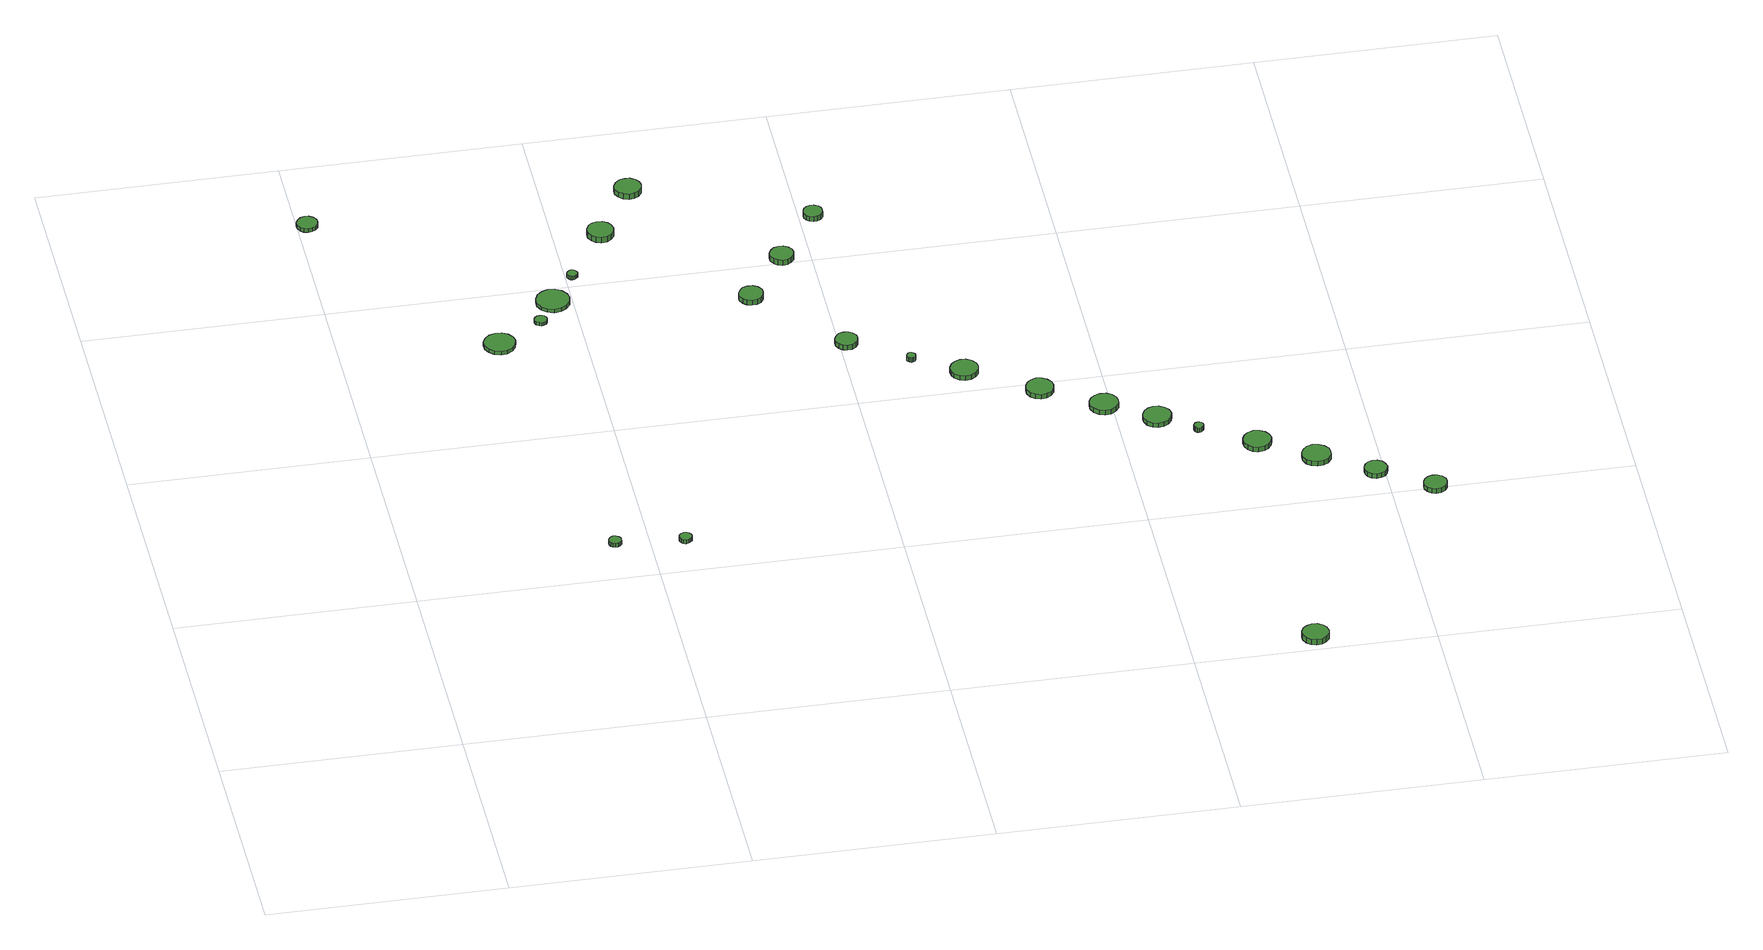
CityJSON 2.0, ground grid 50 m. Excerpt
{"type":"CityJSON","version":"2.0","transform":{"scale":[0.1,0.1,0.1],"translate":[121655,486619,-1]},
"CityObjects":{
"tree1":{"type":"SolitaryVegetationObject","attributes":{"function":"something"},"geometry":[{"type":"MultiSurface","lod":"1","boundaries":[[[0,1,2,3,4,5,6,7,8,9,10,11,12,13,14]],[[15,16,17,18,19,20,21,22,23,24,25,26,27,28,29]],[[0,29,28,1]],[[1,28,27,2]],[[2,27,26,3]],[[3,26,25,4]],[[4,25,24,5]],[[5,24,23,6]],[[6,23,22,7]],[[7,22,21,8]],[[8,21,20,9]],[[9,20,19,10]],[[10,19,18,11]],[[11,18,17,12]],[[12,17,16,13]],[[13,16,15,14]],[[14,15,29,0]]]}]},
"tree2":{"type":"SolitaryVegetationObject","attributes":{"function":"something"},"geometry":[{"type":"MultiSurface","lod":"1","boundaries":[[[30,31,32,33,34,35,36,37,38,39,40,41,42,43,44]],[[45,46,47,48,49,50,51,52,53,54,55,56,57,58,59]],[[30,59,58,31]],[[31,58,57,32]],[[32,57,56,33]],[[33,56,55,34]],[[34,55,54,35]],[[35,54,53,36]],[[36,53,52,37]],[[37,52,51,38]],[[38,51,50,39]],[[39,50,49,40]],[[40,49,48,41]],[[41,48,47,42]],[[42,47,46,43]],[[43,46,45,44]],[[44,45,59,30]]]}]},
"tree3":{"type":"SolitaryVegetationObject","attributes":{"function":"something"},"geometry":[{"type":"MultiSurface","lod":"1","boundaries":[[[60,61,62,63,64,65,66,67,68,69,70,71,72,73,74]],[[75,76,77,78,79,80,81,82,83,84,85,86,87,88,89]],[[60,89,88,61]],[[61,88,87,62]],[[62,87,86,63]],[[63,86,85,64]],[[64,85,84,65]],[[65,84,83,66]],[[66,83,82,67]],[[67,82,81,68]],[[68,81,80,69]],[[69,80,79,70]],[[70,79,78,71]],[[71,78,77,72]],[[72,77,76,73]],[[73,76,75,74]],[[74,75,89,60]]]}]},
"tree4":{"type":"SolitaryVegetationObject","attributes":{"function":"something"},"geometry":[{"type":"MultiSurface","lod":"1","boundaries":[[[90,91,92,93,94,95,96,97,98,99,100,101,102,103,104]],[[105,106,107,108,109,110,111,112,113,114,115,116,117,118,119]],[[90,119,118,91]],[[91,118,117,92]],[[92,117,116,93]],[[93,116,115,94]],[[94,115,114,95]],[[95,114,113,96]],[[96,113,112,97]],[[97,112,111,98]],[[98,111,110,99]],[[99,110,109,100]],[[100,109,108,101]],[[101,108,107,102]],[[102,107,106,103]],[[103,106,105,104]],[[104,105,119,90]]]}]},
"tree5":{"type":"SolitaryVegetationObject","attributes":{"function":"something"},"geometry":[{"type":"MultiSurface","lod":"1","boundaries":[[[120,121,122,123,124,125,126,127,128,129,130,131,132,133,134]],[[135,136,137,138,139,140,141,142,143,144,145,146,147,148,149]],[[120,149,148,121]],[[121,148,147,122]],[[122,147,146,123]],[[123,146,145,124]],[[124,145,144,125]],[[125,144,143,126]],[[126,143,142,127]],[[127,142,141,128]],[[128,141,140,129]],[[129,140,139,130]],[[130,139,138,131]],[[131,138,137,132]],[[132,137,136,133]],[[133,136,135,134]],[[134,135,149,120]]]}]},
"tree6":{"type":"SolitaryVegetationObject","attributes":{"function":"something"},"geometry":[{"type":"MultiSurface","lod":"1","boundaries":[[[150,151,152,153,154,155,156,157,158,159,160,161,162,163,164]],[[165,166,167,168,169,170,171,172,173,174,175,176,177,178,179]],[[150,179,178,151]],[[151,178,177,152]],[[152,177,176,153]],[[153,176,175,154]],[[154,175,174,155]],[[155,174,173,156]],[[156,173,172,157]],[[157,172,171,158]],[[158,171,170,159]],[[159,170,169,160]],[[160,169,168,161]],[[161,168,167,162]],[[162,167,166,163]],[[163,166,165,164]],[[164,165,179,150]]]}]},
"tree7":{"type":"SolitaryVegetationObject","attributes":{"function":"something"},"geometry":[{"type":"MultiSurface","lod":"1","boundaries":[[[180,181,182,183,184,185,186,187,188,189,190,191,192,193,194]],[[195,196,197,198,199,200,201,202,203,204,205,206,207,208,209]],[[180,209,208,181]],[[181,208,207,182]],[[182,207,206,183]],[[183,206,205,184]],[[184,205,204,185]],[[185,204,203,186]],[[186,203,202,187]],[[187,202,201,188]],[[188,201,200,189]],[[189,200,199,190]],[[190,199,198,191]],[[191,198,197,192]],[[192,197,196,193]],[[193,196,195,194]],[[194,195,209,180]]]}]},
"tree8":{"type":"SolitaryVegetationObject","attributes":{"function":"something"},"geometry":[{"type":"MultiSurface","lod":"1","boundaries":[[[210,211,212,213,214,215,216,217,218,219,220,221,222,223,224]],[[225,226,227,228,229,230,231,232,233,234,235,236,237,238,239]],[[210,239,238,211]],[[211,238,237,212]],[[212,237,236,213]],[[213,236,235,214]],[[214,235,234,215]],[[215,234,233,216]],[[216,233,232,217]],[[217,232,231,218]],[[218,231,230,219]],[[219,230,229,220]],[[220,229,228,221]],[[221,228,227,222]],[[222,227,226,223]],[[223,226,225,224]],[[224,225,239,210]]]}]},
"tree9":{"type":"SolitaryVegetationObject","attributes":{"function":"something"},"geometry":[{"type":"MultiSurface","lod":"1","boundaries":[[[240,241,242,243,244,245,246,247,248,249,250,251,252,253,254]],[[255,256,257,258,259,260,261,262,263,264,265,266,267,268,269]],[[240,269,268,241]],[[241,268,267,242]],[[242,267,266,243]],[[243,266,265,244]],[[244,265,264,245]],[[245,264,263,246]],[[246,263,262,247]],[[247,262,261,248]],[[248,261,260,249]],[[249,260,259,250]],[[250,259,258,251]],[[251,258,257,252]],[[252,257,256,253]],[[253,256,255,254]],[[254,255,269,240]]]}]},
"tree10":{"type":"SolitaryVegetationObject","attributes":{"function":"something"},"geometry":[{"type":"MultiSurface","lod":"1","boundaries":[[[270,271,272,273,274,275,276,277,278,279,280,281,282,283,284]],[[285,286,287,288,289,290,291,292,293,294,295,296,297,298,299]],[[270,299,298,271]],[[271,298,297,272]],[[272,297,296,273]],[[273,296,295,274]],[[274,295,294,275]],[[275,294,293,276]],[[276,293,292,277]],[[277,292,291,278]],[[278,291,290,279]],[[279,290,289,280]],[[280,289,288,281]],[[281,288,287,282]],[[282,287,286,283]],[[283,286,285,284]],[[284,285,299,270]]]}]},
"tree11":{"type":"SolitaryVegetationObject","attributes":{"function":"something"},"geometry":[{"type":"MultiSurface","lod":"1","boundaries":[[[300,301,302,303,304,305,306,307,308,309,310,311,312,313,314]],[[315,316,317,318,319,320,321,322,323,324,325,326,327,328,329]],[[300,329,328,301]],[[301,328,327,302]],[[302,327,326,303]],[[303,326,325,304]],[[304,325,324,305]],[[305,324,323,306]],[[306,323,322,307]],[[307,322,321,308]],[[308,321,320,309]],[[309,320,319,310]],[[310,319,318,311]],[[311,318,317,312]],[[312,317,316,313]],[[313,316,315,314]],[[314,315,329,300]]]}]},
"tree12":{"type":"SolitaryVegetationObject","attributes":{"function":"something"},"geometry":[{"type":"MultiSurface","lod":"1","boundaries":[[[330,331,332,333,334,335,336,337,338,339,340,341,342,343,344]],[[345,346,347,348,349,350,351,352,353,354,355,356,357,358,359]],[[330,359,358,331]],[[331,358,357,332]],[[332,357,356,333]],[[333,356,355,334]],[[334,355,354,335]],[[335,354,353,336]],[[336,353,352,337]],[[337,352,351,338]],[[338,351,350,339]],[[339,350,349,340]],[[340,349,348,341]],[[341,348,347,342]],[[342,347,346,343]],[[343,346,345,344]],[[344,345,359,330]]]}]},
"tree13":{"type":"SolitaryVegetationObject","attributes":{"function":"something"},"geometry":[{"type":"MultiSurface","lod":"1","boundaries":[[[360,361,362,363,364,365,366,367,368,369,370,371,372,373,374]],[[375,376,377,378,379,380,381,382,383,384,385,386,387,388,389]],[[360,389,388,361]],[[361,388,387,362]],[[362,387,386,363]],[[363,386,385,364]],[[364,385,384,365]],[[365,384,383,366]],[[366,383,382,367]],[[367,382,381,368]],[[368,381,380,369]],[[369,380,379,370]],[[370,379,378,371]],[[371,378,377,372]],[[372,377,376,373]],[[373,376,375,374]],[[374,375,389,360]]]}]},
"tree14":{"type":"SolitaryVegetationObject","attributes":{"function":"something"},"geometry":[{"type":"MultiSurface","lod":"1","boundaries":[[[390,391,392,393,394,395,396,397,398,399,400,401,402,403,404]],[[405,406,407,408,409,410,411,412,413,414,415,416,417,418,419]],[[390,419,418,391]],[[391,418,417,392]],[[392,417,416,393]],[[393,416,415,394]],[[394,415,414,395]],[[395,414,413,396]],[[396,413,412,397]],[[397,412,411,398]],[[398,411,410,399]],[[399,410,409,400]],[[400,409,408,401]],[[401,408,407,402]],[[402,407,406,403]],[[403,406,405,404]],[[404,405,419,390]]]}]},
"tree15":{"type":"SolitaryVegetationObject","attributes":{"function":"something"},"geometry":[{"type":"MultiSurface","lod":"1","boundaries":[[[420,421,422,423,424,425,426,427,428,429,430,431,432,433,434]],[[435,436,437,438,439,440,441,442,443,444,445,446,447,448,449]],[[420,449,448,421]],[[421,448,447,422]],[[422,447,446,423]],[[423,446,445,424]],[[424,445,444,425]],[[425,444,443,426]],[[426,443,442,427]],[[427,442,441,428]],[[428,441,440,429]],[[429,440,439,430]],[[430,439,438,431]],[[431,438,437,432]],[[432,437,436,433]],[[433,436,435,434]],[[434,435,449,420]]]}]},
"tree16":{"type":"SolitaryVegetationObject","attributes":{"function":"something"},"geometry":[{"type":"MultiSurface","lod":"1","boundaries":[[[450,451,452,453,454,455,456,457,458,459,460,461,462,463,464]],[[465,466,467,468,469,470,471,472,473,474,475,476,477,478,479]],[[450,479,478,451]],[[451,478,477,452]],[[452,477,476,453]],[[453,476,475,454]],[[454,475,474,455]],[[455,474,473,456]],[[456,473,472,457]],[[457,472,471,458]],[[458,471,470,459]],[[459,470,469,460]],[[460,469,468,461]],[[461,468,467,462]],[[462,467,466,463]],[[463,466,465,464]],[[464,465,479,450]]]}]},
"tree17":{"type":"SolitaryVegetationObject","attributes":{"function":"something"},"geometry":[{"type":"MultiSurface","lod":"1","boundaries":[[[480,481,482,483,484,485,486,487,488,489,490,491,492,493,494]],[[495,496,497,498,499,500,501,502,503,504,505,506,507,508,509]],[[480,509,508,481]],[[481,508,507,482]],[[482,507,506,483]],[[483,506,505,484]],[[484,505,504,485]],[[485,504,503,486]],[[486,503,502,487]],[[487,502,501,488]],[[488,501,500,489]],[[489,500,499,490]],[[490,499,498,491]],[[491,498,497,492]],[[492,497,496,493]],[[493,496,495,494]],[[494,495,509,480]]]}]},
"tree18":{"type":"SolitaryVegetationObject","attributes":{"function":"something"},"geometry":[{"type":"MultiSurface","lod":"1","boundaries":[[[510,511,512,513,514,515,516,517,518,519,520,521,522,523,524]],[[525,526,527,528,529,530,531,532,533,534,535,536,537,538,539]],[[510,539,538,511]],[[511,538,537,512]],[[512,537,536,513]],[[513,536,535,514]],[[514,535,534,515]],[[515,534,533,516]],[[516,533,532,517]],[[517,532,531,518]],[[518,531,530,519]],[[519,530,529,520]],[[520,529,528,521]],[[521,528,527,522]],[[522,527,526,523]],[[523,526,525,524]],[[524,525,539,510]]]}]},
"tree19":{"type":"SolitaryVegetationObject","attributes":{"function":"something"},"geometry":[{"type":"MultiSurface","lod":"1","boundaries":[[[540,541,542,543,544,545,546,547,548,549,550,551,552,553,554]],[[555,556,557,558,559,560,561,562,563,564,565,566,567,568,569]],[[540,569,568,541]],[[541,568,567,542]],[[542,567,566,543]],[[543,566,565,544]],[[544,565,564,545]],[[545,564,563,546]],[[546,563,562,547]],[[547,562,561,548]],[[548,561,560,549]],[[549,560,559,550]],[[550,559,558,551]],[[551,558,557,552]],[[552,557,556,553]],[[553,556,555,554]],[[554,555,569,540]]]}]},
"tree20":{"type":"SolitaryVegetationObject","attributes":{"function":"something"},"geometry":[{"type":"MultiSurface","lod":"1","boundaries":[[[570,571,572,573,574,575,576,577,578,579,580,581,582,583,584]],[[585,586,587,588,589,590,591,592,593,594,595,596,597,598,599]],[[570,599,598,571]],[[571,598,597,572]],[[572,597,596,573]],[[573,596,595,574]],[[574,595,594,575]],[[575,594,593,576]],[[576,593,592,577]],[[577,592,591,578]],[[578,591,590,579]],[[579,590,589,580]],[[580,589,588,581]],[[581,588,587,582]],[[582,587,586,583]],[[583,586,585,584]],[[584,585,599,570]]]}]},
"tree21":{"type":"SolitaryVegetationObject","attributes":{"function":"something"},"geometry":[{"type":"MultiSurface","lod":"1","boundaries":[[[600,601,602,603,604,605,606,607,608,609,610,611,612,613,614]],[[615,616,617,618,619,620,621,622,623,624,625,626,627,628,629]],[[600,629,628,601]],[[601,628,627,602]],[[602,627,626,603]],[[603,626,625,604]],[[604,625,624,605]],[[605,624,623,606]],[[606,623,622,607]],[[607,622,621,608]],[[608,621,620,609]],[[609,620,619,610]],[[610,619,618,611]],[[611,618,617,612]],[[612,617,616,613]],[[613,616,615,614]],[[614,615,629,600]]]}]},
"tree22":{"type":"SolitaryVegetationObject","attributes":{"function":"something"},"geometry":[{"type":"MultiSurface","lod":"1","boundaries":[[[630,631,632,633,634,635,636,637,638,639,640,641,642,643,644]],[[645,646,647,648,649,650,651,652,653,654,655,656,657,658,659]],[[630,659,658,631]],[[631,658,657,632]],[[632,657,656,633]],[[633,656,655,634]],[[634,655,654,635]],[[635,654,653,636]],[[636,653,652,637]],[[637,652,651,638]],[[638,651,650,639]],[[639,650,649,640]],[[640,649,648,641]],[[641,648,647,642]],[[642,647,646,643]],[[643,646,645,644]],[[644,645,659,630]]]}]},
"tree23":{"type":"SolitaryVegetationObject","attributes":{"function":"something"},"geometry":[{"type":"MultiSurface","lod":"1","boundaries":[[[660,661,662,663,664,665,666,667,668,669,670,671,672,673,674]],[[675,676,677,678,679,680,681,682,683,684,685,686,687,688,689]],[[660,689,688,661]],[[661,688,687,662]],[[662,687,686,663]],[[663,686,685,664]],[[664,685,684,665]],[[665,684,683,666]],[[666,683,682,667]],[[667,682,681,668]],[[668,681,680,669]],[[669,680,679,670]],[[670,679,678,671]],[[671,678,677,672]],[[672,677,676,673]],[[673,676,675,674]],[[674,675,689,660]]]}]},
"tree24":{"type":"SolitaryVegetationObject","attributes":{"function":"something"},"geometry":[{"type":"MultiSurface","lod":"1","boundaries":[[[690,691,692,693,694,695,696,697,698,699,700,701,702,703,704]],[[705,706,707,708,709,710,711,712,713,714,715,716,717,718,719]],[[690,719,718,691]],[[691,718,717,692]],[[692,717,716,693]],[[693,716,715,694]],[[694,715,714,695]],[[695,714,713,696]],[[696,713,712,697]],[[697,712,711,698]],[[698,711,710,699]],[[699,710,709,700]],[[700,709,708,701]],[[701,708,707,702]],[[702,707,706,703]],[[703,706,705,704]],[[704,705,719,690]]]}]}
},
"vertices":[
[43,1802,17],[41,1811,17],[36,1818,17],[28,1823,17],[19,1824,17],[11,1821,17],[4,1815,17],[0,1807,17],[0,1798,17],[4,1789,17],[11,1783,17],[19,1781,17],[28,1782,17],[36,1786,17],[41,1793,17],[41,1793,8],[36,1786,8],[28,1782,8],[19,1781,8],[11,1783,8],[4,1789,8],[0,1798,8],[0,1807,8],[4,1815,8],[11,1821,8],[19,1824,8],[28,1823,8],[36,1818,8],[41,1811,8],[43,1802,8],
[442,619,17],[441,624,17],[438,628,17],[433,631,17],[427,632,17],[422,630,17],[418,626,17],[416,621,17],[416,616,17],[418,611,17],[422,607,17],[427,606,17],[433,606,17],[438,609,17],[441,613,17],[441,613,8],[438,609,8],[433,606,8],[427,606,8],[422,607,8],[418,611,8],[416,616,8],[416,621,8],[418,626,8],[422,630,8],[427,632,8],[433,631,8],[438,628,8],[441,624,8],[442,619,8],
[359,1327,17],[356,1340,17],[348,1351,17],[336,1358,17],[323,1359,17],[310,1355,17],[300,1346,17],[294,1334,17],[294,1320,17],[300,1308,17],[310,1299,17],[323,1295,17],[336,1296,17],[348,1303,17],[356,1314,17],[356,1314,9],[348,1303,9],[336,1296,9],[323,1295,9],[310,1299,9],[300,1308,9],[294,1320,9],[294,1334,9],[300,1346,9],[310,1355,9],[323,1359,9],[336,1358,9],[348,1351,9],[356,1340,9],[359,1327,9],
[584,604,17],[583,610,17],[580,614,17],[575,617,17],[570,618,17],[564,616,17],[560,612,17],[558,607,17],[558,602,17],[560,597,17],[564,593,17],[570,591,17],[575,592,17],[580,595,17],[583,599,17],[583,599,8],[580,595,8],[575,592,8],[570,591,8],[564,593,8],[560,597,8],[558,602,8],[558,607,8],[560,612,8],[564,616,8],[570,618,8],[575,617,8],[580,614,8],[583,610,8],[584,604,8],
[436,1392,15],[435,1397,15],[432,1402,15],[427,1405,15],[422,1405,15],[417,1404,15],[412,1400,15],[410,1395,15],[410,1389,15],[412,1384,15],[417,1381,15],[422,1379,15],[427,1380,15],[432,1382,15],[435,1387,15],[435,1387,8],[432,1382,8],[427,1380,8],[422,1379,8],[417,1381,8],[412,1384,8],[410,1389,8],[410,1395,8],[412,1400,8],[417,1404,8],[422,1405,8],[427,1405,8],[432,1402,8],[435,1397,8],[436,1392,8],
[494,1453,16],[491,1467,16],[482,1479,16],[470,1486,16],[455,1488,16],[442,1483,16],[431,1474,16],[425,1460,16],[425,1446,16],[431,1432,16],[442,1423,16],[455,1418,16],[470,1420,16],[482,1427,16],[491,1439,16],[491,1439,8],[482,1427,8],[470,1420,8],[455,1418,8],[442,1423,8],[431,1432,8],[425,1446,8],[425,1460,8],[431,1474,8],[442,1483,8],[455,1488,8],[470,1486,8],[482,1479,8],[491,1467,8],[494,1453,8],
[525,1533,17],[524,1537,17],[521,1541,17],[517,1543,17],[513,1544,17],[509,1542,17],[505,1539,17],[503,1535,17],[503,1530,17],[505,1526,17],[509,1523,17],[513,1522,17],[517,1522,17],[521,1525,17],[524,1528,17],[524,1528,8],[521,1525,8],[517,1522,8],[513,1522,8],[509,1523,8],[505,1526,8],[503,1530,8],[503,1535,8],[505,1539,8],[509,1542,8],[513,1544,8],[517,1543,8],[521,1541,8],[524,1537,8],[525,1533,8],
[624,1664,21],[621,1675,21],[615,1684,21],[605,1690,21],[593,1691,21],[582,1688,21],[574,1680,21],[569,1669,21],[569,1658,21],[574,1647,21],[582,1640,21],[593,1636,21],[605,1637,21],[615,1643,21],[621,1652,21],[621,1652,8],[615,1643,8],[605,1637,8],[593,1636,8],[582,1640,8],[574,1647,8],[569,1658,8],[569,1669,8],[574,1680,8],[582,1688,8],[593,1691,8],[605,1690,8],[615,1684,8],[621,1675,8],[624,1664,8],
[704,1790,28],[702,1801,28],[695,1810,28],[685,1816,28],[674,1817,28],[663,1814,28],[654,1806,28],[649,1796,28],[649,1784,28],[654,1774,28],[663,1766,28],[674,1762,28],[685,1764,28],[695,1769,28],[702,1779,28],[702,1779,15],[695,1769,15],[685,1764,15],[674,1762,15],[663,1766,15],[654,1774,15],[649,1784,15],[649,1796,15],[654,1806,15],[663,1814,15],[674,1817,15],[685,1816,15],[695,1810,15],[702,1801,15],[704,1790,15],
[880,1396,19],[878,1406,19],[872,1415,19],[863,1420,19],[852,1421,19],[842,1418,19],[835,1411,19],[830,1401,19],[830,1391,19],[835,1381,19],[842,1374,19],[852,1371,19],[863,1372,19],[872,1377,19],[878,1386,19],[878,1386,7],[872,1377,7],[863,1372,7],[852,1371,7],[842,1374,7],[835,1381,7],[830,1391,7],[830,1401,7],[835,1411,7],[842,1418,7],[852,1421,7],[863,1420,7],[872,1415,7],[878,1406,7],[880,1396,7],
[1038,1207,19],[1036,1216,19],[1030,1224,19],[1022,1229,19],[1012,1230,19],[1003,1227,19],[996,1220,19],[992,1212,19],[992,1202,19],[996,1193,19],[1003,1187,19],[1012,1184,19],[1022,1185,19],[1030,1190,19],[1036,1197,19],[1036,1197,7],[1030,1190,7],[1022,1185,7],[1012,1184,7],[1003,1187,7],[996,1193,7],[992,1202,7],[992,1212,7],[996,1220,7],[1003,1227,7],[1012,1230,7],[1022,1229,7],[1030,1224,7],[1036,1216,7],[1038,1207,7],
[965,1518,20],[963,1528,20],[957,1536,20],[948,1541,20],[938,1542,20],[928,1539,20],[921,1532,20],[916,1523,20],[916,1513,20],[921,1503,20],[928,1497,20],[938,1493,20],[948,1494,20],[957,1500,20],[963,1508,20],[963,1508,7],[957,1500,7],[948,1494,7],[938,1493,7],[928,1497,7],[921,1503,7],[916,1513,7],[916,1523,7],[921,1532,7],[928,1539,7],[938,1542,7],[948,1541,7],[957,1536,7],[963,1528,7],[965,1518,7],
[1142,1127,19],[1141,1131,19],[1139,1134,19],[1135,1136,19],[1131,1137,19],[1128,1135,19],[1125,1133,19],[1123,1129,19],[1123,1125,19],[1125,1121,19],[1128,1119,19],[1131,1117,19],[1135,1118,19],[1139,1120,19],[1141,1123,19],[1141,1123,8],[1139,1120,8],[1135,1118,8],[1131,1117,8],[1128,1119,8],[1125,1121,8],[1123,1125,8],[1123,1129,8],[1125,1133,8],[1128,1135,8],[1131,1137,8],[1135,1136,8],[1139,1134,8],[1141,1131,8],[1142,1127,8],
[1048,1644,23],[1047,1652,23],[1042,1659,23],[1034,1663,23],[1026,1664,23],[1018,1661,23],[1012,1656,23],[1009,1648,23],[1009,1640,23],[1012,1632,23],[1018,1627,23],[1026,1624,23],[1034,1625,23],[1042,1629,23],[1047,1636,23],[1047,1636,11],[1042,1629,11],[1034,1625,11],[1026,1624,11],[1018,1627,11],[1012,1632,11],[1009,1640,11],[1009,1648,11],[1012,1656,11],[1018,1661,11],[1026,1664,11],[1034,1663,11],[1042,1659,11],[1047,1652,11],[1048,1644,11],
[1258,1065,19],[1256,1077,19],[1249,1087,19],[1238,1093,19],[1226,1094,19],[1215,1090,19],[1206,1082,19],[1201,1071,19],[1201,1059,19],[1206,1048,19],[1215,1040,19],[1226,1036,19],[1238,1038,19],[1249,1044,19],[1256,1053,19],[1256,1053,8],[1249,1044,8],[1238,1038,8],[1226,1036,8],[1215,1040,8],[1206,1048,8],[1201,1059,8],[1201,1071,8],[1206,1082,8],[1215,1090,8],[1226,1094,8],[1238,1093,8],[1249,1087,8],[1256,1077,8],[1258,1065,8],
[1396,974,19],[1393,986,19],[1386,995,19],[1376,1001,19],[1364,1003,19],[1353,999,19],[1344,991,19],[1339,980,19],[1339,968,19],[1344,957,19],[1353,949,19],[1364,945,19],[1376,947,19],[1386,953,19],[1393,962,19],[1393,962,8],[1386,953,8],[1376,947,8],[1364,945,8],[1353,949,8],[1344,957,8],[1339,968,8],[1339,980,8],[1344,991,8],[1353,999,8],[1364,1003,8],[1376,1001,8],[1386,995,8],[1393,986,8],[1396,974,8],
[1514,898,19],[1512,910,19],[1504,920,19],[1494,926,19],[1481,927,19],[1470,923,19],[1460,915,19],[1455,904,19],[1455,891,19],[1460,880,19],[1470,872,19],[1481,868,19],[1494,869,19],[1504,876,19],[1512,886,19],[1512,886,8],[1504,876,8],[1494,869,8],[1481,868,8],[1470,872,8],[1460,880,8],[1455,891,8],[1455,904,8],[1460,915,8],[1470,923,8],[1481,927,8],[1494,926,8],[1504,920,8],[1512,910,8],[1514,898,8],
[1782,32,28],[1780,44,28],[1773,53,28],[1763,59,28],[1752,60,28],[1741,56,28],[1732,49,28],[1727,38,28],[1727,27,28],[1732,16,28],[1741,8,28],[1752,5,28],[1763,6,28],[1773,12,28],[1780,21,28],[1780,21,15],[1773,12,15],[1763,6,15],[1752,5,15],[1741,8,15],[1732,16,15],[1727,27,15],[1727,38,15],[1732,49,15],[1741,56,15],[1752,60,15],[1763,59,15],[1773,53,15],[1780,44,15],[1782,32,15],
[1611,835,19],[1608,847,19],[1601,856,19],[1590,863,19],[1578,864,19],[1567,860,19],[1558,852,19],[1553,841,19],[1553,829,19],[1558,817,19],[1567,809,19],[1578,805,19],[1590,807,19],[1601,813,19],[1608,823,19],[1608,823,8],[1601,813,8],[1590,807,8],[1578,805,8],[1567,809,8],[1558,817,8],[1553,829,8],[1553,841,8],[1558,852,8],[1567,860,8],[1578,864,8],[1590,863,8],[1601,856,8],[1608,847,8],[1611,835,8],
[1667,784,19],[1667,788,19],[1664,792,19],[1660,794,19],[1656,794,19],[1652,793,19],[1649,790,19],[1647,786,19],[1647,782,19],[1649,778,19],[1652,775,19],[1656,774,19],[1660,774,19],[1664,777,19],[1667,780,19],[1667,780,8],[1664,777,8],[1660,774,8],[1656,774,8],[1652,775,8],[1649,778,8],[1647,782,8],[1647,786,8],[1649,790,8],[1652,793,8],[1656,794,8],[1660,794,8],[1664,792,8],[1667,788,8],[1667,784,8],
[1794,715,19],[1791,727,19],[1784,737,19],[1774,743,19],[1761,745,19],[1750,741,19],[1741,733,19],[1736,722,19],[1736,709,19],[1741,698,19],[1750,690,19],[1761,686,19],[1774,688,19],[1784,694,19],[1791,704,19],[1791,704,8],[1784,694,8],[1774,688,8],[1761,686,8],[1750,690,8],[1741,698,8],[1736,709,8],[1736,722,8],[1741,733,8],[1750,741,8],[1761,745,8],[1774,743,8],[1784,737,8],[1791,727,8],[1794,715,8],
[1902,646,19],[1900,658,19],[1892,668,19],[1882,674,19],[1869,676,19],[1857,672,19],[1848,663,19],[1843,652,19],[1843,640,19],[1848,628,19],[1857,620,19],[1869,616,19],[1882,617,19],[1892,623,19],[1900,634,19],[1900,634,8],[1892,623,8],[1882,617,8],[1869,616,8],[1857,620,8],[1848,628,8],[1843,640,8],[1843,652,8],[1848,663,8],[1857,672,8],[1869,676,8],[1882,674,8],[1892,668,8],[1900,658,8],[1902,646,8],
[2005,576,19],[2002,586,19],[1997,594,19],[1988,599,19],[1978,600,19],[1969,597,19],[1962,590,19],[1958,581,19],[1958,571,19],[1962,562,19],[1969,556,19],[1978,552,19],[1988,554,19],[1997,558,19],[2002,566,19],[2002,566,8],[1997,558,8],[1988,554,8],[1978,552,8],[1969,556,8],[1962,562,8],[1958,571,8],[1958,581,8],[1962,590,8],[1969,597,8],[1978,600,8],[1988,599,8],[1997,594,8],[2002,586,8],[2005,576,8],
[2114,504,19],[2112,514,19],[2106,522,19],[2097,527,19],[2087,528,19],[2078,525,19],[2070,518,19],[2066,509,19],[2066,499,19],[2070,490,19],[2078,483,19],[2087,480,19],[2097,481,19],[2106,486,19],[2112,494,19],[2112,494,8],[2106,486,8],[2097,481,8],[2087,480,8],[2078,483,8],[2070,490,8],[2066,499,8],[2066,509,8],[2070,518,8],[2078,525,8],[2087,528,8],[2097,527,8],[2106,522,8],[2112,514,8],[2114,504,8]
]}
